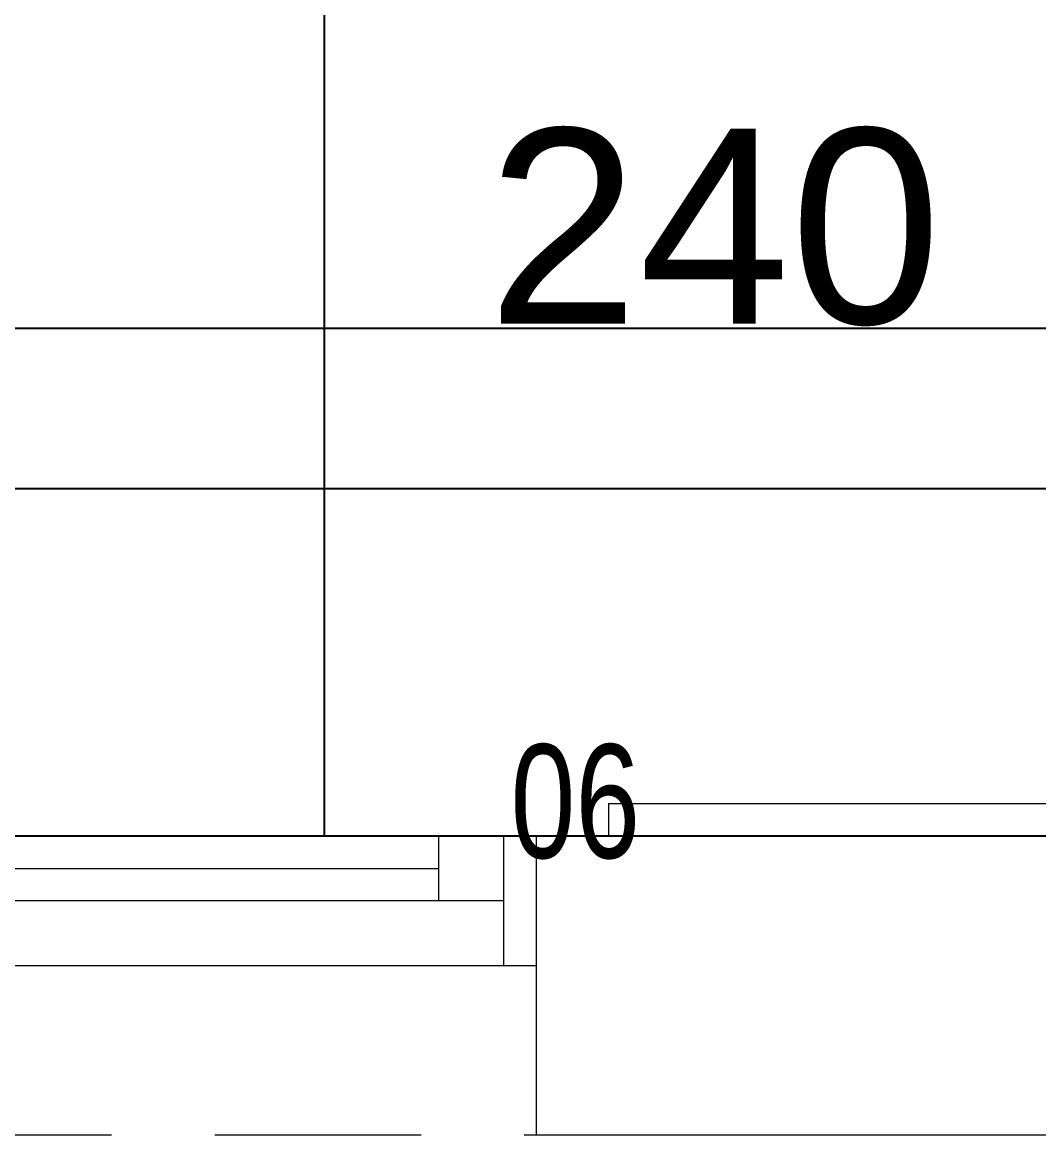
# Model space of a CAD drawing. Header units: inches. Extents: x -12418 to 57169, y -29325 to 19878.
# Drawn here: x 21367 to 22150, y -13697 to -12841 of the extents above; entities that cross this region are included whole.
import ezdxf

# ---------------------------------------------------------------- set-up
doc = ezdxf.new("R2010")
doc.units = ezdxf.units.IN
doc.header["$LTSCALE"] = 25
doc.header["$MEASUREMENT"] = 0
doc.header["$PDMODE"] = 3
doc.linetypes.add('00-Ground Floor$0$HIDDEN', pattern=[9.525, 6.35, -3.175])
doc.layers.get('0').update_dxf_attribs({"color": 8})
doc.layers.get('Defpoints').update_dxf_attribs({"color": 8})
for name, color, linetype, lineweight in [('00-Ground Floor$0$72_EGR_EQP_TAG', 142, 'Continuous', 5), ('00-Ground Floor$0$Aluminum', 251, 'Continuous', 5), ('00-Ground Floor$0$LOADING', 253, 'Continuous', 5), ('00-Ground Floor$0$Proj', 251, 'Continuous', 5), ('00-Ground Floor$0$Walls', 251, 'Continuous', 5), ('E-DIM', 6, 'Continuous', 18)]:
    doc.layers.add(name, color=color, linetype=linetype, lineweight=lineweight)
doc.layers.add('00-Ground Floor$0$False Ceiling', color=251, linetype='Continuous')
doc.styles.add('00-Ground Floor$0$X3G_ENTITY_257CFD', font='swisscl.ttf', dxfattribs={"height": 200})
doc.styles.get("Standard").update_dxf_attribs({"font": 'arial.ttf'})
doc.dimstyles.get("Standard").update_dxf_attribs({"dimtxt": 150, "dimasz": 150, "dimexe": 0.18, "dimexo": 0.0625, "dimgap": 1, "dimtad": 1, "dimdec": 0, "dimlfac": 0.1, "dimzin": 0, "dimdsep": 46, "dimtxsty": 'Standard', "dimcen": 0.09, "dimclrd": 256, "dimclrt": 7, "dimadec": 0, "dimazin": 0, "dimtfac": 1, "dimtdec": 0, "dimtofl": 0, "dimtmove": 0, "dimatfit": 3, "dimfxl": 1, "dimtolj": 1, "dimtzin": 0, "dimarcsym": 0})

# ---------------------------------------------------------------- blocks, each defined once
blk = doc.blocks.new('00-Ground Floor$0$A$Ce9e1c4c3')
at = {"layer": '00-Ground Floor$0$False Ceiling', "color": 254, "linetype": 'Continuous'}
for p, q in [((-78400, -13467.43), (-78400, -10057.43)), ((-80172.28, -13200), (-76150.49, -13200))]:
    blk.add_line(p, q, dxfattribs=at)
at = {"layer": '00-Ground Floor$0$False Ceiling', "color": 254}
blk.add_line((-80172.28, -13467.43, 0), (-76150.49, -13467.43, 0), dxfattribs=at)
blk = doc.blocks.new('00-Ground Floor')
at = {"layer": '00-Ground Floor$0$Aluminum'}
for p, q in [((21762.93, -13467.43, 0), (20562.93, -13467.43, 0)), ((21687.93, -13517.43, 0), (21687.93, -13467.43, 0)), ((21737.93, -13567.43, 0), (21737.93, -13467.43, 0)), ((20637.93, -13492.43, 0), (21687.93, -13492.43, 0)), ((21737.93, -13517.43, 0), (20587.93, -13517.43, 0)), ((21762.93, -13567.43, 0), (20562.93, -13567.43, 0))]:
    blk.add_line(p, q, dxfattribs=at)
at = {"layer": '00-Ground Floor$0$LOADING', "elevation": 0}
blk.add_lwpolyline([(22324.89, -13442.43), (22324.89, -13467.43), (21818.89, -13467.43), (21818.89, -13442.43), (22324.89, -13442.43)], dxfattribs=at)
at = {"layer": '00-Ground Floor$0$Proj', "linetype": '00-Ground Floor$0$HIDDEN'}
blk.add_line((20562.93, -13697.43, 0), (21762.93, -13697.43, 0), dxfattribs=at)
at = {"layer": '00-Ground Floor$0$Walls'}
for p, q in [((21762.93, -13467.43, 0), (23849.51, -13467.43, 0)), ((21762.93, -13467.43, 0), (21762.93, -13697.43, 0)), ((21762.93, -13697.43, 0), (25633.24, -13697.43, 0))]:
    blk.add_line(p, q, dxfattribs=at)
at = {"layer": '00-Ground Floor$0$False Ceiling', "color": 254}
blk.add_blockref('00-Ground Floor$0$A$Ce9e1c4c3', (100000, 0), dxfattribs=at)
at = {"layer": '00-Ground Floor$0$72_EGR_EQP_TAG', "insert": (21793.01, -13396.94, 0), "char_height": 87.473, "attachment_point": 2, "style": '00-Ground Floor$0$X3G_ENTITY_257CFD'}
blk.add_mtext('06', dxfattribs=at)
blk = doc.blocks.new('*D302')
at = {"layer": 'Defpoints', "color": 0, "transparency": 16777216}
for p in [(20700, -12000), (23100, -12000), (23100, -13076.66)]:
    blk.add_point(p, dxfattribs=at)
at = {"layer": 'E-DIM', "color": 0, "lineweight": -2, "transparency": 16777216}
for p, q in [((20700, -12000.06), (20700, -13076.84)), ((23100, -12000.06), (23100, -13076.84))]:
    blk.add_line(p, q, dxfattribs=at)
at = {"layer": 'E-DIM', "lineweight": -2, "transparency": 16777216}
blk.add_line((20850, -13076.66), (22950, -13076.66), dxfattribs=at)
at = {"layer": 'E-DIM', "transparency": 16777216}
for points in [[(20850, -13051.66), (20850, -13101.66), (20700, -13076.66)], [(22950, -13051.66), (22950, -13101.66), (23100, -13076.66)]]:
    blk.add_solid(points, dxfattribs=at)
at = {"layer": 'E-DIM', "color": 7, "transparency": 16777216, "insert": (21900, -12999.08), "char_height": 150, "attachment_point": 5}
blk.add_mtext('\\A1;240', dxfattribs=at)

msp = doc.modelspace()

# ---------------------------------------------------------------- block references
msp.add_blockref('00-Ground Floor', (0, 0))

# ---------------------------------------------------------------- dimensions: what is measured, and where the dimension line sits
at = {"layer": 'E-DIM'}
dim = msp.add_linear_dim(base=(23100, -13076.66), p1=(20700, -12000), p2=(23100, -12000), dimstyle='Standard', dxfattribs=at)
dim.commit()
dim.dimension.update_dxf_attribs({"geometry": '*D302', "text_midpoint": (21900, -12999.08)})

doc.saveas('drawing.dxf')
